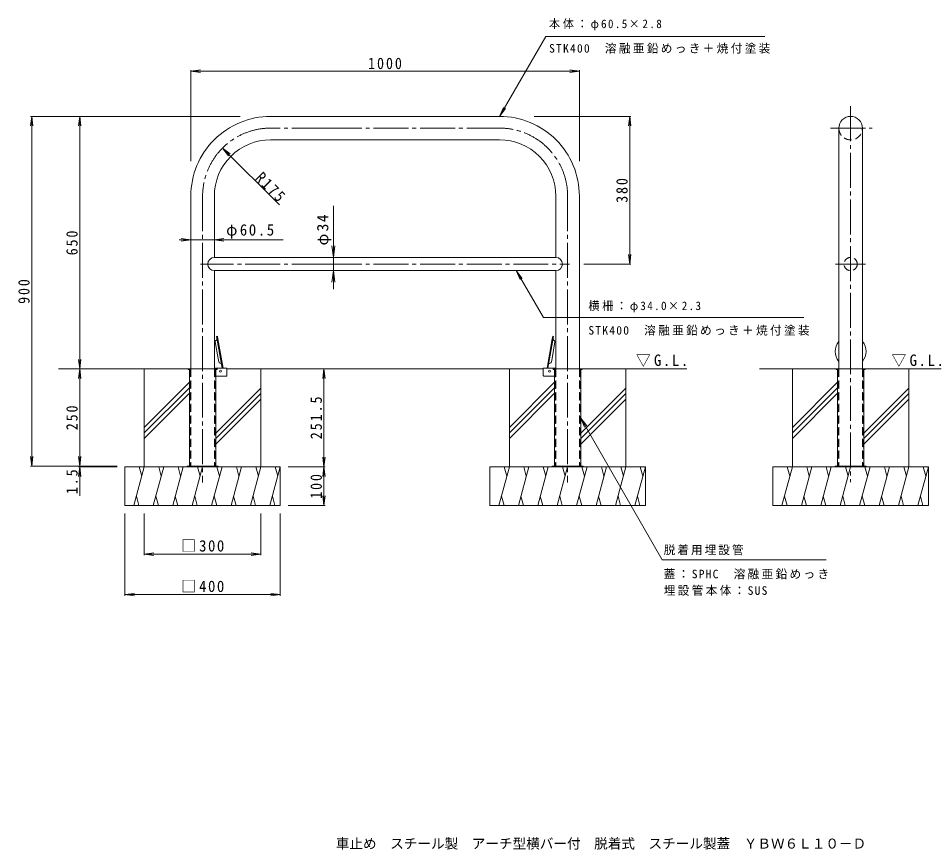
# Model space of a CAD drawing. Units: millimetres, scale not verified. Extents: x -1775 to 1780, y -1363 to 776.
# Drawn here: x -1775 to 581, y -1363 to 776 of the extents above; entities that cross this region are included whole.
import ezdxf
from ezdxf.enums import TextEntityAlignment as Align

# ---------------------------------------------------------------- set-up
doc = ezdxf.new("R2010")
doc.units = ezdxf.units.MM
doc.header["$LTSCALE"] = 10
doc.linetypes.add('CHAIN2', pattern=[12, 9, -1, 1, -1])
doc.linetypes.add('DASHED2', pattern=[3, 2, -1])
for name, color, linetype, lineweight in [('C-0', 4, 'Continuous', 9), ('C-1', 7, 'Continuous', 9), ('C-2', 4, 'Continuous', 9), ('C-3', 3, 'DASHED2', 9), ('C-4', 7, 'Continuous', 9), ('C-5', 7, 'Continuous', 9), ('C-6', 6, 'Continuous', 5), ('C-E', 6, 'Continuous', 5)]:
    doc.layers.add(name, color=color, linetype=linetype, lineweight=lineweight)
doc.layers.add('F-F_F-Fﾚｲﾔ', color=2, linetype='Continuous')
doc.styles.add('ＭＳ ゴシック', font='')
doc.styles.get('ＭＳ ゴシック').set_extended_font_data('MS Gothic')

msp = doc.modelspace()

# ---------------------------------------------------------------- linework, layer by layer
at = {"layer": 'C-0', "color": 7, "linetype": 'CHAIN2'}
for p, q in [((367.54, 549.73), (367.54, -417.54)), ((-980.56, 493.22), (-1125.31, 493.22)), ((-980.56, 493.22), (-535.81, 493.22)), ((315.65, 493.21), (422.68, 493.21)), ((-1300.31, 318.22), (-1300.31, -418.43)), ((-360.81, 318.22), (-360.81, -418.43)), ((-980.56, 143.47), (-1305.49, 143.47)), ((-980.56, 143.47), (-355.63, 143.47)), ((328.75, 143.46), (405.88, 143.46))]:
    msp.add_line(p, q, dxfattribs=at)
at = {"layer": 'C-0'}
for p, q in [((-1337.81, -126.53), (-1337.81, -128.03)), ((-1337.81, -126.53), (-1337.81, -128.03)), ((-1337.81, -126.53), (-1262.81, -126.53)), ((-1337.81, -128.03), (-1334.31, -128.03)), ((-1334.31, -128.03), (-1334.31, -376.53)), ((-1266.31, -128.03), (-1266.31, -376.53)), ((-1262.81, -128.03), (-1266.31, -128.03)), ((-1262.81, -126.53), (-1262.81, -128.03)), ((-398.31, -126.53), (-398.31, -128.03)), ((-398.31, -126.53), (-398.31, -128.03)), ((-398.31, -126.53), (-323.31, -126.53)), ((-398.31, -128.03), (-394.81, -128.03)), ((-394.81, -128.03), (-394.81, -376.53)), ((-326.81, -128.03), (-326.81, -376.53)), ((-323.31, -128.03), (-326.81, -128.03)), ((-323.31, -126.53), (-323.31, -128.03)), ((330.04, -126.53), (330.04, -128.03)), ((330.04, -126.53), (330.04, -128.03)), ((330.04, -126.53), (405.04, -126.53)), ((330.04, -128.03), (333.54, -128.03)), ((333.54, -128.03), (333.54, -376.53)), ((401.54, -128.03), (401.54, -376.53)), ((405.04, -128.03), (401.54, -128.03)), ((405.04, -126.53), (405.04, -128.03))]:
    msp.add_line(p, q, dxfattribs=at)
at = {"layer": 'C-0', "linetype": 'DASHED2'}
for p, q in [((-1332.81, -128.03), (-1332.81, -376.53)), ((-1267.81, -128.03), (-1267.81, -376.53)), ((-393.31, -128.03), (-393.31, -376.53)), ((-328.31, -128.03), (-328.31, -376.53)), ((335.04, -128.03), (335.04, -376.53)), ((400.04, -128.03), (400.04, -376.53))]:
    msp.add_line(p, q, dxfattribs=at)
at = {"layer": 'C-0', "color": 7, "linetype": 'CHAIN2'}
for centre, start, end in [((-1125.31, 318.22), 89.99976, 180), ((-535.81, 318.22), 0, 90.00024)]:
    msp.add_arc(centre, 175, start, end, dxfattribs=at)
at = {"layer": 'C-0', "linetype": 'DASHED2'}
for centre, start, end in [((-1334.31, -128.03), 0, 90), ((-1266.31, -128.03), 90, 180), ((-394.81, -128.03), 0, 90), ((-326.81, -128.03), 90, 180), ((333.54, -128.03), 0, 90), ((401.54, -128.03), 90, 180)]:
    msp.add_arc(centre, 1.5, start, end, dxfattribs=at)
at = {"layer": 'C-1', "color": 3}
for p, q in [((337.29, -21.55), (337.29, -126.53)), ((397.79, -37.04), (397.79, -126.53)), ((-1239.06, -124.23), (-1270.06, -124.23)), ((-1237.56, -143.23), (-1237.56, -125.73)), ((-423.56, -143.23), (-423.56, -125.73)), ((-422.06, -124.23), (-391.06, -124.23)), ((-1239.06, -144.73), (-1266.31, -144.73)), ((-422.06, -144.73), (-394.81, -144.73))]:
    msp.add_line(p, q, dxfattribs=at)
at = {"layer": 'C-1'}
for p, q in [((-1340.31, -376.53), (-1340.31, -378.03)), ((-1260.31, -376.53), (-1340.31, -376.53)), ((-1312.81, -376.53), (-1312.81, -378.03)), ((-1287.81, -376.53), (-1287.81, -378.03)), ((-1260.31, -376.53), (-1260.31, -378.03)), ((-400.81, -376.53), (-400.81, -378.03)), ((-320.81, -376.53), (-400.81, -376.53)), ((-373.31, -376.53), (-373.31, -378.03)), ((-348.31, -376.53), (-348.31, -378.03)), ((-320.81, -376.53), (-320.81, -378.03)), ((327.54, -376.53), (327.54, -378.03)), ((407.54, -376.53), (327.54, -376.53)), ((355.04, -376.53), (355.04, -378.03)), ((380.04, -376.53), (380.04, -378.03)), ((407.54, -376.53), (407.54, -378.03))]:
    msp.add_line(p, q, dxfattribs=at)
at = {"layer": 'C-1', "color": 3}
for centre, start, end in [((-1239.06, -125.73), 0, 90), ((-422.06, -125.73), 90, 180), ((-1239.06, -143.23), 270, 0), ((-422.06, -143.23), 180, 270)]:
    msp.add_arc(centre, 1.5, start, end, dxfattribs=at)
at = {"layer": 'C-2', "color": 3}
for p, q in [((-980.56, 523.47), (-1125.31, 523.47)), ((-980.56, 523.47), (-535.81, 523.47)), ((337.29, 493.21), (337.29, -55.91)), ((397.79, 493.21), (397.79, -55.85)), ((-980.56, 462.97), (-1125.31, 462.97)), ((-980.56, 462.97), (-535.81, 462.97)), ((-1330.56, 318.22), (-1330.56, -126.53)), ((-1270.06, 318.22), (-1270.06, 160.47)), ((-391.06, 318.22), (-391.06, 160.47)), ((-330.56, 318.22), (-330.56, -126.53)), ((-980.56, 160.47), (-1270.06, 160.47)), ((-980.56, 160.47), (-391.06, 160.47)), ((-980.56, 126.47), (-1270.06, 126.47)), ((-1270.06, 126.47), (-1270.06, -126.53)), ((-980.56, 126.47), (-391.06, 126.47)), ((-391.06, 126.47), (-391.06, -126.53))]:
    msp.add_line(p, q, dxfattribs=at)
at = {"layer": 'C-2'}
for p, q in [((-1261.88, -42.19), (-1264.15, -42.59)), ((-1249.76, -124.23), (-1264.15, -42.59)), ((-1261.88, -42.19), (-1260.68, -49)), ((-411.37, -124.23), (-396.98, -42.59)), ((-399.24, -42.19), (-400.44, -49)), ((-399.24, -42.19), (-396.98, -42.59)), ((-1267.7, -56.99), (-1260.22, -99.4)), ((-1266.87, -54.35), (-1263.05, -50.53)), ((-1247.42, -124.23), (-1260.68, -49)), ((-413.71, -124.23), (-400.44, -49)), ((-393.42, -56.99), (-400.9, -99.4)), ((-394.26, -54.35), (-398.07, -50.53)), ((-1258.61, -108.56), (-1260.22, -99.4)), ((-1256.94, -110.75), (-1252.03, -113.04)), ((-404.19, -110.75), (-409.1, -113.04)), ((-402.52, -108.56), (-400.9, -99.4))]:
    msp.add_line(p, q, dxfattribs=at)
at = {"layer": 'C-2', "color": 3, "linetype": 'DASHED2'}
msp.add_circle((367.54, 143.46), 17, dxfattribs=at)
at = {"layer": 'C-2', "color": 3}
for centre, radius, start, end in [((-1125.31, 318.22), 205.25, 89.99977, 180), ((-535.81, 318.22), 205.25, 0, 90.00023), ((367.54, 493.21), 30.25, 0, 180), ((-1125.31, 318.22), 144.75, 89.9998, 180), ((-535.81, 318.22), 144.75, 0, 90.0002), ((-1270.06, 143.47), 17, 90, 270), ((-391.06, 143.47), 17, 270, 90)]:
    msp.add_arc(centre, radius, start, end, dxfattribs=at)
at = {"layer": 'C-2', "color": 3, "linetype": 'DASHED2'}
msp.add_arc((367.54, 493.21), 30.25, 180.00047, 0.00047, dxfattribs=at)
at = {"layer": 'C-2'}
for centre, radius, start, end in [((-1264.75, -56.47), 3, 135.00081, 190.00044), ((-1263.55, -50.03), 0.7, 315.00111, 10.00201), ((-397.58, -50.03), 0.7, 169.99799, 224.99889), ((-396.38, -56.47), 3, 349.99956, 44.99919), ((-1255.65, -108.04), 3, 190.00035, 244.99828), ((-1252.33, -113.68), 0.7, 9.99756, 64.99773), ((-408.8, -113.68), 0.7, 115.00227, 170.00244), ((-405.47, -108.04), 3, 295.00172, 349.99965)]:
    msp.add_arc(centre, radius, start, end, dxfattribs=at)
for major_axis, start_param, end_param in [((39.75, 0), 2.435662, 3.8475233), ((39.75, 0), 5.5772489, 6.9870586), ((30.75, 0), 2.9610315, 3.3221538), ((30.75, 0), 6.1025973, 6.4637734)]:
    msp.add_ellipse((367.54, -81.38), major_axis=major_axis, ratio=0.9945, start_param=start_param, end_param=end_param, dxfattribs=at)
at = {"layer": 'C-3'}
for p, q in [((-1330.56, -126.53), (-1330.56, -376.53)), ((-1270.06, -126.53), (-1270.06, -376.53)), ((-391.06, -126.53), (-391.06, -376.53)), ((-330.56, -126.53), (-330.56, -376.53)), ((337.29, -126.53), (337.29, -376.53)), ((397.79, -126.53), (397.79, -376.53))]:
    msp.add_line(p, q, dxfattribs=at)
at = {"layer": 'C-4'}
for p, q in [((-1330.56, 639.73), (-1305.78, 642.99)), ((-1330.56, 642.73), (-1330.56, 408.14)), ((-1330.56, 639.73), (-1305.78, 636.46)), ((-1330.56, 639.73), (-330.56, 639.73)), ((-330.56, 639.73), (-355.35, 642.99)), ((-330.56, 639.73), (-355.35, 636.46)), ((-330.56, 642.73), (-330.56, 408.14)), ((-1740.18, 523.47), (-1743.45, 498.69)), ((-1743.18, 523.47), (-1203.61, 523.47)), ((-1740.18, 523.47), (-1740.18, -376.53)), ((-1740.18, 523.47), (-1736.92, 498.69)), ((-1616.54, 523.47), (-1619.8, 498.69)), ((-1616.54, 523.47), (-1616.54, -126.53)), ((-1616.54, 523.47), (-1613.28, 498.69)), ((-198.01, 523.47), (-446.75, 523.47)), ((-201.01, 523.47), (-204.27, 498.69)), ((-201.01, 143.47), (-201.01, 523.47)), ((-201.01, 523.47), (-197.75, 498.69)), ((-1249.02, 442.01), (-1233.8, 422.17)), ((-963.74, 293.05), (-963.74, 78.42)), ((-1092.96, 205.83), (-1361.03, 205.83)), ((-1330.56, 205.83), (-1355.35, 209.09)), ((-1330.56, 205.83), (-1355.35, 202.57)), ((-1330.56, 205.83), (-1330.56, 204.03)), ((-1270.06, 205.83), (-1245.28, 209.09)), ((-1270.06, 205.83), (-1270.06, 204.03)), ((-1270.06, 205.83), (-1245.28, 202.57)), ((-963.74, 160.47), (-967.66, 190.22)), ((-963.74, 160.47), (-959.82, 190.22)), ((-201.01, 143.47), (-204.27, 168.26)), ((-201.01, 143.47), (-197.75, 168.26)), ((-963.74, 160.47), (-960.74, 160.47)), ((-198.01, 143.47), (-319.2, 143.47)), ((-963.74, 126.47), (-967.66, 96.73)), ((-963.74, 126.47), (-960.74, 126.47)), ((-963.74, 126.47), (-959.82, 96.73)), ((-1616.54, -126.53), (-1619.8, -101.74)), ((-1616.54, -126.53), (-1613.28, -101.74)), ((-1616.54, -126.53), (-1619.8, -151.31)), ((-1616.54, -126.53), (-1616.54, -378.03)), ((-1616.54, -126.53), (-1613.28, -151.31)), ((-987.92, -126.53), (-991.18, -151.32)), ((-987.92, -378.03), (-987.92, -126.53)), ((-987.92, -126.53), (-984.65, -151.32)), ((-1740.18, -376.53), (-1743.45, -351.74)), ((-1740.18, -376.53), (-1736.92, -351.74)), ((-1616.54, -376.53), (-1619.8, -351.74)), ((-1616.54, -376.53), (-1619.8, -351.74)), ((-1616.54, -376.53), (-1613.28, -351.74)), ((-1616.54, -376.53), (-1613.28, -351.74)), ((-987.92, -378.03), (-991.18, -353.24)), ((-987.92, -378.03), (-984.65, -353.24)), ((-1743.18, -376.53), (-1520.31, -376.53)), ((-1616.54, -378.03), (-1619.8, -402.81)), ((-1619.54, -378.03), (-1520.31, -378.03)), ((-1616.54, -378.03), (-1613.28, -402.81)), ((-1616.54, -378.03), (-1616.54, -452.98)), ((-984.92, -378.03), (-1080.31, -378.03)), ((-987.92, -378.03), (-991.18, -402.81)), ((-987.92, -478.03), (-987.92, -378.03)), ((-987.92, -378.03), (-984.65, -402.81)), ((-987.92, -478.03), (-991.18, -453.24)), ((-987.92, -478.03), (-984.65, -453.24)), ((-984.92, -478.03), (-1080.31, -478.03)), ((-1500.31, -710.13), (-1500.31, -498.03)), ((-1450.31, -606.02), (-1450.31, -498.03)), ((-1150.31, -606.02), (-1150.31, -498.03)), ((-1100.31, -710.13), (-1100.31, -498.03)), ((-1450.31, -603.02), (-1425.53, -599.76)), ((-1450.31, -603.02), (-1150.31, -603.02)), ((-1450.31, -603.02), (-1425.53, -606.28)), ((-1150.31, -603.02), (-1175.1, -599.76)), ((-1150.31, -603.02), (-1175.1, -606.28)), ((-1500.31, -707.13), (-1475.53, -703.87)), ((-1100.31, -707.13), (-1125.1, -703.87)), ((-1500.31, -707.13), (-1100.31, -707.13)), ((-1500.31, -707.13), (-1475.53, -710.39)), ((-1100.31, -707.13), (-1125.1, -710.39))]:
    msp.add_line(p, q, dxfattribs=at)
msp.add_lwpolyline([(-1102.57, 295.46), (-1249.02, 442.01), (-1229.18, 426.79)], dxfattribs=at)
at = {"layer": 'C-5'}
for p, q in [((-535.81, 523.47), (-417.05, 729.19)), ((-417.05, 729.19), (146.32, 729.2)), ((-535.81, 523.47), (-526.25, 546.57)), ((-535.81, 523.47), (-520.6, 543.31)), ((-492.85, 126.47), (-483.29, 103.38)), ((-492.85, 126.47), (-477.63, 106.64)), ((-492.85, 126.47), (-422.79, 5.87)), ((-422.79, 5.87), (247.45, 5.87)), ((-326.81, -252.89), (-317.25, -275.99)), ((-326.81, -252.89), (-117.7, -617.68)), ((-326.81, -252.89), (-311.59, -272.72)), ((-117.7, -617.68), (304.31, -617.68))]:
    msp.add_line(p, q, dxfattribs=at)
at = {"layer": 'C-6'}
for p, q in [((-1337.81, -126.53), (-1671.56, -126.53)), ((-1237.56, -126.53), (-423.56, -126.53)), ((-330.56, -126.53), (-54.15, -126.53))]:
    msp.add_line(p, q, dxfattribs=at)
at = {"layer": 'C-E'}
for p, q in [((-1534.53, -126.53), (-1337.81, -126.53)), ((-1450.31, -378.03), (-1450.31, -126.53)), ((-1237.56, -126.53), (-1066.91, -126.53)), ((-1150.31, -378.03), (-1150.31, -126.53)), ((-595.03, -126.53), (-423.56, -126.53)), ((-510.81, -378.03), (-510.81, -126.53)), ((-323.31, -126.53), (-127.41, -126.53)), ((-210.81, -378.03), (-210.81, -126.53)), ((133.32, -126.53), (330.04, -126.53)), ((217.54, -378.03), (217.54, -126.53)), ((405.04, -126.53), (600.94, -126.53)), ((517.54, -378.03), (517.54, -126.53)), ((-1334.31, -160.72), (-1450.31, -276.72)), ((-394.81, -160.72), (-510.81, -276.72)), ((333.54, -160.72), (217.54, -276.72)), ((-1334.31, -174.86), (-1450.31, -290.86)), ((-1150.31, -175.6), (-1266.31, -291.6)), ((-394.81, -174.86), (-510.81, -290.86)), ((-210.81, -175.6), (-326.81, -291.6)), ((333.54, -174.86), (217.54, -290.86)), ((517.54, -175.6), (401.54, -291.6)), ((-1334.31, -189), (-1450.31, -305)), ((-1150.31, -189.74), (-1266.31, -305.74)), ((-1150.31, -203.89), (-1266.31, -319.89)), ((-394.81, -189), (-510.81, -305)), ((-210.81, -189.74), (-326.81, -305.74)), ((-210.81, -203.88), (-326.81, -319.88)), ((333.54, -189), (217.54, -305)), ((517.54, -189.74), (401.54, -305.74)), ((517.54, -203.88), (401.54, -319.88)), ((-1500.31, -378.03), (-1100.31, -378.03)), ((-1500.31, -478.03), (-1500.31, -378.03)), ((-1450.31, -378.03), (-1477.11, -478.03)), ((-1463.36, -378.03), (-1456.84, -402.38)), ((-1400.31, -378.03), (-1427.11, -478.03)), ((-1413.36, -378.03), (-1406.84, -402.38)), ((-1350.31, -378.03), (-1377.11, -478.03)), ((-1363.36, -378.03), (-1356.84, -402.38)), ((-1300.31, -378.03), (-1327.11, -478.03)), ((-1313.36, -378.03), (-1306.84, -402.38)), ((-1250.31, -378.03), (-1277.11, -478.03)), ((-1263.36, -378.03), (-1256.84, -402.38)), ((-1200.31, -378.03), (-1227.11, -478.03)), ((-1213.36, -378.03), (-1206.84, -402.38)), ((-1150.31, -378.03), (-1177.11, -478.03)), ((-1163.36, -378.03), (-1156.84, -402.38)), ((-1100.31, -378.03), (-1127.11, -478.03)), ((-1113.36, -378.03), (-1106.84, -402.38)), ((-1100.31, -478.03), (-1100.31, -378.03)), ((-560.81, -378.03), (-160.81, -378.03)), ((-560.81, -478.03), (-560.81, -378.03)), ((-510.81, -378.03), (-537.61, -478.03)), ((-523.86, -378.03), (-517.34, -402.38)), ((-460.81, -378.03), (-487.61, -478.03)), ((-473.86, -378.03), (-467.34, -402.38)), ((-410.81, -378.03), (-437.61, -478.03)), ((-423.86, -378.03), (-417.34, -402.38)), ((-360.81, -378.03), (-387.61, -478.03)), ((-373.86, -378.03), (-367.34, -402.38)), ((-310.81, -378.03), (-337.61, -478.03)), ((-323.86, -378.03), (-317.34, -402.38)), ((-260.81, -378.03), (-287.61, -478.03)), ((-273.86, -378.03), (-267.34, -402.38)), ((-210.81, -378.03), (-237.61, -478.03)), ((-223.86, -378.03), (-217.34, -402.38)), ((-160.81, -378.03), (-187.61, -478.03)), ((-173.86, -378.03), (-167.34, -402.38)), ((-160.81, -478.03), (-160.81, -378.03)), ((167.54, -378.03), (567.54, -378.03)), ((167.54, -478.03), (167.54, -378.03)), ((217.54, -378.03), (190.74, -478.03)), ((204.49, -378.03), (211.01, -402.38)), ((267.54, -378.03), (240.74, -478.03)), ((254.49, -378.03), (261.01, -402.38)), ((317.54, -378.03), (290.74, -478.03)), ((304.49, -378.03), (311.01, -402.38)), ((367.54, -378.03), (340.74, -478.03)), ((354.49, -378.03), (361.01, -402.38)), ((417.54, -378.03), (390.74, -478.03)), ((404.49, -378.03), (411.01, -402.38)), ((467.54, -378.03), (440.74, -478.03)), ((454.49, -378.03), (461.01, -402.38)), ((517.54, -378.03), (490.74, -478.03)), ((504.49, -378.03), (511.01, -402.38)), ((567.54, -378.03), (540.74, -478.03)), ((554.49, -378.03), (561.01, -402.38)), ((567.54, -478.03), (567.54, -378.03)), ((-1464.06, -478.03), (-1470.58, -453.68)), ((-1414.06, -478.03), (-1420.58, -453.68)), ((-1364.06, -478.03), (-1370.58, -453.68)), ((-1314.06, -478.03), (-1320.58, -453.68)), ((-1264.06, -478.03), (-1270.58, -453.68)), ((-1214.06, -478.03), (-1220.58, -453.68)), ((-1164.06, -478.03), (-1170.58, -453.68)), ((-1114.06, -478.03), (-1120.58, -453.68)), ((-524.56, -478.03), (-531.08, -453.68)), ((-474.56, -478.03), (-481.08, -453.68)), ((-424.56, -478.03), (-431.08, -453.68)), ((-374.56, -478.03), (-381.08, -453.68)), ((-324.56, -478.03), (-331.08, -453.68)), ((-274.56, -478.03), (-281.08, -453.68)), ((-224.56, -478.03), (-231.08, -453.68)), ((-174.56, -478.03), (-181.08, -453.68)), ((203.79, -478.03), (197.27, -453.68)), ((253.79, -478.03), (247.27, -453.68)), ((303.79, -478.03), (297.27, -453.68)), ((353.79, -478.03), (347.27, -453.68)), ((403.79, -478.03), (397.27, -453.68)), ((453.79, -478.03), (447.27, -453.68)), ((503.79, -478.03), (497.27, -453.68)), ((553.79, -478.03), (547.27, -453.68)), ((-1500.31, -478.03), (-1100.31, -478.03)), ((-560.81, -478.03), (-160.81, -478.03)), ((167.54, -478.03), (567.54, -478.03))]:
    msp.add_line(p, q, dxfattribs=at)
at = {"layer": 'C-E', "color": 4, "lineweight": 9}
for centre in [(-1253.96, -132.03), (-407.16, -132.03)]:
    msp.add_circle(centre, 2.5, dxfattribs=at)

# ---------------------------------------------------------------- texts
at = {"layer": 'C-4', "color": 2, "char_height": 29.33, "attachment_point": 7, "style": 'ＭＳ ゴシック'}
for s, insert in [('\\T1.28;\\W0.9;1000', (-874.31, 644.73)), ('\\T1.22;\\W0.95;φ60.5', (-1239.61, 208.83)), ('\\T1.21;\\W0.95;□300', (-1355.31, -597.02)), ('\\T1.21;\\W0.95;□400', (-1355.31, -701.13))]:
    msp.add_mtext(s, dxfattribs=dict(at, insert=insert))
for s, insert, rotation in [('\\T1.28;\\W0.9;R175', (-1167.25, 362.25), 315), ('\\T1.27;\\W0.9;380', (-206.01, 300.97), 90), ('\\T1.19;φ34', (-968.74, 191.26), 90), ('\\T1.27;\\W0.9;650', (-1621.54, 165.97), 90), ('\\T1.27;\\W0.9;900', (-1745.18, 40.97), 90), ('\\T1.28;\\W0.9;251.5', (-992.92, -307.28), 90), ('\\T1.27;\\W0.9;250', (-1621.54, -284.03), 90), ('\\T1.27;\\W0.9;1.5', (-1621.54, -448.45), 90), ('\\T1.27;\\W0.9;100', (-992.92, -460.53), 90)]:
    msp.add_mtext(s, dxfattribs=dict(at, insert=insert, rotation=rotation))
at = {"layer": 'C-5', "char_height": 21.99, "attachment_point": 7, "style": 'ＭＳ ゴシック'}
for s, insert in [('\\T1.25;\\W0.95;本体：φ60.5×2.8', (-408.68, 744.59)), ('\\T1.2;STK400\u3000溶融亜鉛めっき＋焼付塗装', (-408.68, 684.85)), ('\\T1.25;\\W0.95;横柵：φ34.0×2.3', (-307.55, 19.02)), ('\\T1.2;STK400\u3000溶融亜鉛めっき＋焼付塗装', (-307.55, -40.72)), ('\\T1.17;脱着用埋設管', (-113.49, -605.82)), ('\\T1.2;蓋：SPHC\u3000溶融亜鉛めっき', (-113.49, -667.6)), ('\\T1.2;埋設管本体：SUS', (-113.49, -710.15))]:
    msp.add_mtext(s, dxfattribs=dict(at, insert=insert))
at = {"layer": 'C-5', "color": 2, "char_height": 29.33, "attachment_point": 7, "style": 'ＭＳ ゴシック'}
for insert in [(-185.06, -121.3), (472.84, -121.3)]:
    msp.add_mtext('\\T1.22;\\W0.95;▽G.L.', dxfattribs=dict(at, insert=insert))
at = {"layer": 'F-F_F-Fﾚｲﾔ', "style": 'ＭＳ ゴシック'}
msp.add_text('車止め\u3000スチール製\u3000アーチ型横バー付\u3000脱着式\u3000スチール製蓋\u3000ＹＢＷ６Ｌ１０－Ｄ', height=25.66, dxfattribs=at).set_placement((-957.5, -1368.22), align=Align.BOTTOM_LEFT)

doc.saveas('drawing.dxf')
